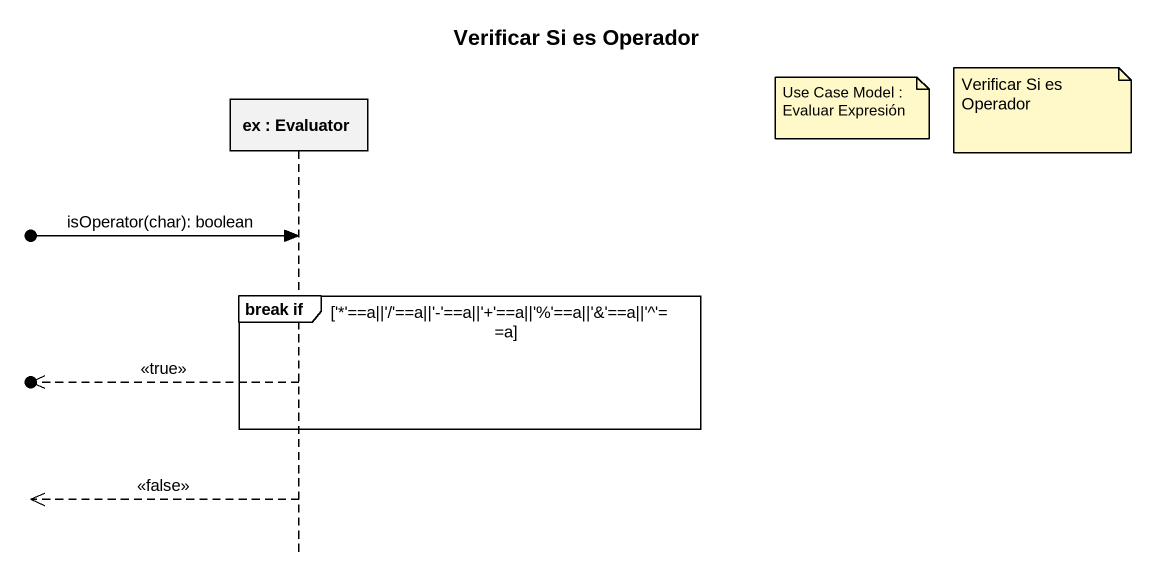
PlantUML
@startuml
title Verificar Si es Operador
hide footbox
participant "ex : Evaluator" as ex

note right of ex : Use Case Model : Evaluar Expresión
note right of ex : Verificar Si es Operador
[o-> ex : isOperator(char): boolean
group break if ['*'==a||'/'==a||'-'==a||'+'==a||'%'==a||'&'==a||'^'==a]
  [o<<-- ex : <<true>>
end
[o<<-- ex : <<false>>
@enduml
